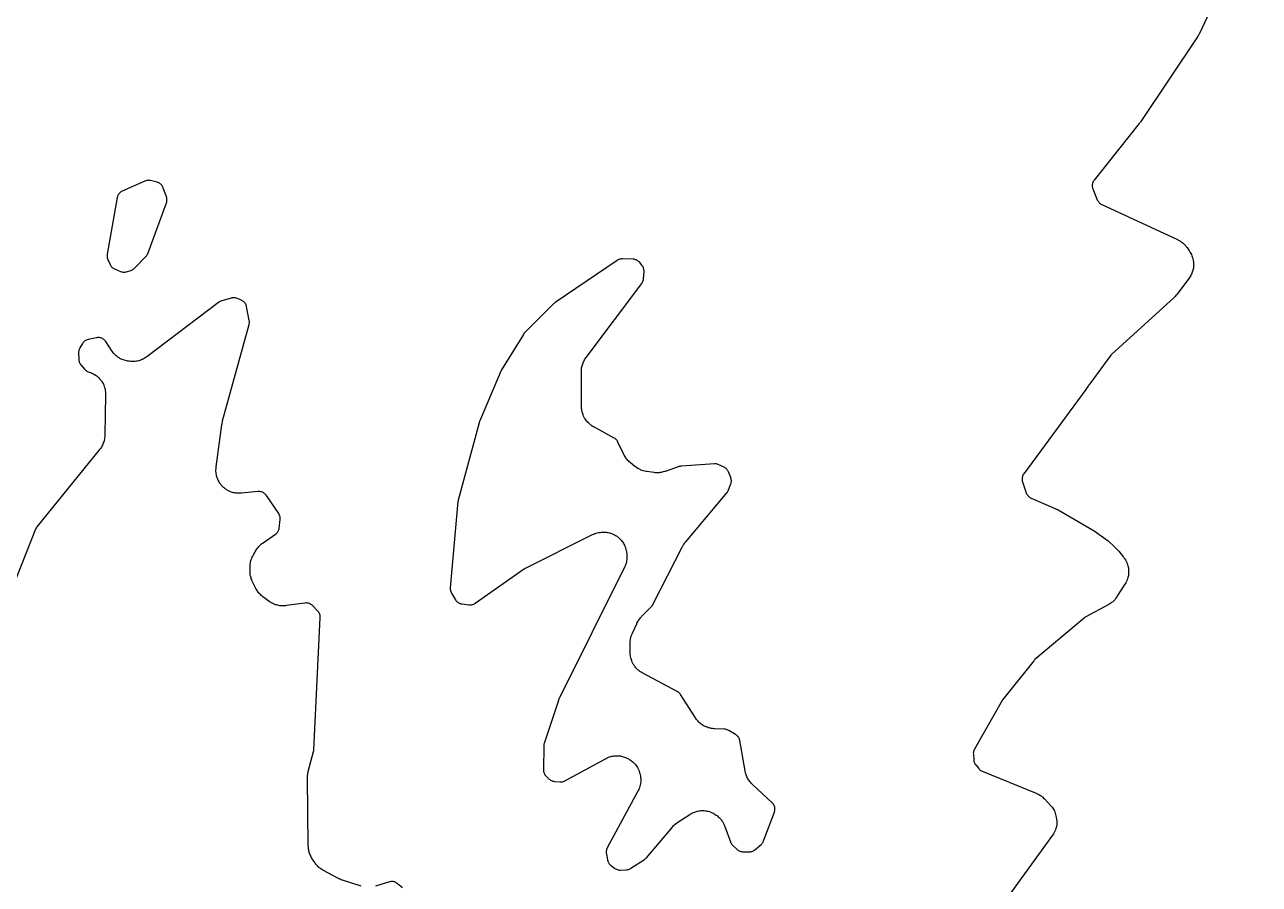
# Model space of a CAD drawing. Header units: millimetres. Extents: x 0 to 194, y 0 to 300.
# Drawn here: x 148.58 to 190.83, y 146.84 to 176.26 of the extents above; entities that cross this region are included whole.
import ezdxf

# ---------------------------------------------------------------- set-up
doc = ezdxf.new("R2010")
doc.units = ezdxf.units.MM
doc.layers.add('CUT', color=7, linetype='CONTINUOUS')

msp = doc.modelspace()

# ---------------------------------------------------------------- linework, layer by layer
at = {"layer": 'CUT'}
for points in [[(190.8309, 180.3255), (188.7804, 175.9592), (188.7729, 175.944), (188.7574, 175.9138), (188.7407, 175.8843), (188.7228, 175.8554), (188.7137, 175.8411), (186.772, 172.9411), (186.7614, 172.9259), (186.734, 172.8885), (186.7227, 172.8738), (185.1802, 170.9366), (185.1634, 170.9133), (185.1489, 170.8884), (185.1368, 170.8623), (185.1273, 170.8352), (185.1205, 170.8073), (185.1163, 170.7788), (185.1149, 170.7501), (185.1162, 170.7214), (185.1203, 170.6929), (185.1271, 170.665), (185.1365, 170.6378), (185.2854, 170.2674), (185.2972, 170.2417), (185.3113, 170.2172), (185.3277, 170.1942), (185.3462, 170.1728), (185.3666, 170.1532), (185.3888, 170.1357), (185.4125, 170.1203), (185.4375, 170.1072), (188.0266, 168.9061), (188.0477, 168.8956), (188.0893, 168.8736), (188.1296, 168.8495), (188.1589, 168.8298), (188.1965, 168.8016), (188.2236, 168.779), (188.258, 168.747), (188.2826, 168.7217), (188.3135, 168.6863), (188.3426, 168.6493), (188.3566, 168.6304), (188.4322, 168.523), (188.4451, 168.5037), (188.4698, 168.4644), (188.4925, 168.4238), (188.5079, 168.3927), (188.5263, 168.35), (188.5384, 168.3174), (188.5522, 168.2731), (188.5609, 168.2394), (188.5702, 168.1939), (188.576, 168.1549), (188.5804, 168.1111), (188.5821, 168.0772), (188.5823, 168.0355), (188.581, 168.0043), (188.5773, 167.9628), (188.5731, 167.9318), (188.5656, 167.8908), (188.5585, 167.8604), (188.5472, 167.8202), (188.5374, 167.7906), (188.5225, 167.7516), (188.5099, 167.723), (188.4914, 167.6856), (188.4763, 167.6583), (188.4544, 167.6228), (188.431, 167.5884), (188.4188, 167.5714), (188.0163, 167.0361), (188.0032, 167.0195), (187.9762, 166.9869), (187.9477, 166.9555), (187.9177, 166.9256), (187.9024, 166.911), (185.788, 164.9893), (185.7668, 164.968), (185.7479, 164.9448), (185.028, 163.9637), (185.0158, 163.9513), (184.998, 163.9315), (184.982, 163.9102), (184.8884, 163.7734), (182.7699, 160.8861), (182.7539, 160.8619), (182.7403, 160.8364), (182.7293, 160.8096), (182.7209, 160.7819), (182.7152, 160.7536), (182.7122, 160.7248), (182.712, 160.6958), (182.7147, 160.667), (182.7201, 160.6386), (182.7282, 160.6108), (182.857, 160.2371), (182.8686, 160.2084), (182.8831, 160.1811), (182.9003, 160.1554), (182.9201, 160.1316), (182.9422, 160.1099), (182.9664, 160.0907), (182.9925, 160.074), (183.0202, 160.0602), (183.942, 159.656), (185.1836, 158.9406), (185.6603, 158.5946), (185.674, 158.5815), (185.6996, 158.5568), (185.8281, 158.4331), (186.0246, 158.2439), (186.1872, 158.0351), (186.1999, 158.018), (186.2244, 157.9833), (186.2473, 157.9474), (186.2631, 157.9197), (186.2825, 157.8818), (186.2957, 157.8527), (186.3114, 157.8132), (186.3217, 157.783), (186.3336, 157.7421), (186.341, 157.7111), (186.349, 157.6693), (186.3535, 157.6378), (186.3575, 157.5954), (186.359, 157.5635), (186.359, 157.521), (186.3574, 157.4891), (186.3534, 157.4467), (186.3488, 157.4152), (186.3408, 157.3734), (186.3333, 157.3424), (186.3214, 157.3015), (186.311, 157.2714), (186.2952, 157.2319), (186.282, 157.2028), (186.2626, 157.165), (186.2414, 157.1281), (186.2304, 157.1099), (185.9605, 156.6874), (185.9476, 156.6684), (185.921, 156.6311), (185.8925, 156.5951), (185.8698, 156.5693), (185.8378, 156.5365), (185.8126, 156.5132), (185.7774, 156.4837), (185.75, 156.4631), (185.712, 156.4374), (185.6727, 156.4137), (185.6528, 156.4023), (184.8971, 155.997), (184.8705, 155.9809), (184.8457, 155.9621), (183.1541, 154.5378), (183.1324, 154.5177), (183.1129, 154.4956), (182.056, 153.1728), (182.0421, 153.1539), (182.0297, 153.134), (181.083, 151.4725), (181.07, 151.447), (181.0595, 151.4203), (181.0516, 151.3928), (181.0464, 151.3646), (181.0439, 151.3361), (181.0441, 151.3074), (181.0554, 151.103), (181.0581, 151.0757), (181.0634, 151.0488), (181.071, 151.0225), (181.0811, 150.9971), (181.0934, 150.9726), (181.1079, 150.9493), (181.1244, 150.9275), (181.2285, 150.8026), (181.2483, 150.781), (181.2701, 150.7615), (181.2938, 150.7442), (181.319, 150.7293), (181.3456, 150.7169), (183.192, 149.9631), (183.2103, 149.9551), (183.2465, 149.9384), (183.2819, 149.9201), (183.3078, 149.9053), (183.3415, 149.8839), (183.366, 149.8668), (183.3977, 149.8425), (183.4206, 149.8233), (183.45, 149.7964), (183.4782, 149.7681), (183.4919, 149.7537), (183.6949, 149.5313), (183.7093, 149.5148), (183.7373, 149.4809), (183.7636, 149.4458), (183.782, 149.4185), (183.8047, 149.3809), (183.8204, 149.352), (183.8337, 149.3241), (183.8776, 149.1415), (183.8821, 149.1207), (183.89, 149.0789), (183.896, 149.0367), (183.899, 149.005), (183.901, 148.9624), (183.901, 148.9305), (183.8989, 148.888), (183.8963, 148.8611), (183.8903, 148.8292), (183.88, 148.7865), (183.8707, 148.7549), (183.8563, 148.7134), (183.844, 148.6829), (183.8256, 148.643), (183.8103, 148.6139), (183.7882, 148.576), (183.7641, 148.5392), (183.7517, 148.5211), (181.8327, 145.8751)], [(160.0912, 146.7815), (159.4522, 146.9845), (159.4323, 146.9913), (159.393, 147.0058), (159.3544, 147.0222), (159.3166, 147.0403), (159.2979, 147.0499), (158.8044, 147.3157), (158.7851, 147.3267), (158.7471, 147.3496), (158.7103, 147.3744), (158.6836, 147.3944), (158.6494, 147.4227), (158.6249, 147.4451), (158.5936, 147.4767), (158.5714, 147.5014), (158.5434, 147.5359), (158.5172, 147.5717), (158.5045, 147.5899), (158.4209, 147.7167), (158.4096, 147.7348), (158.3877, 147.7715), (158.3677, 147.8093), (158.354, 147.8383), (158.3377, 147.8777), (158.3268, 147.9079), (158.3143, 147.9488), (158.3063, 147.9798), (158.2977, 148.0217), (158.2928, 148.0533), (158.2881, 148.0958), (158.2856, 148.1385), (158.2848, 148.1598), (158.2551, 150.475), (158.2553, 150.4954), (158.2566, 150.5361), (158.2598, 150.5767), (158.2635, 150.607), (158.2703, 150.6471), (158.279, 150.6869), (158.2837, 150.7067), (158.4643, 151.3884), (158.4707, 151.4193), (158.4739, 151.4508), (158.6923, 155.9757), (158.6924, 156.0036), (158.6898, 156.0313), (158.6847, 156.0587), (158.6771, 156.0855), (158.667, 156.1115), (158.6546, 156.1364), (158.6399, 156.1601), (158.6231, 156.1823), (158.6042, 156.2029), (158.4233, 156.3829), (158.4005, 156.4033), (158.3758, 156.4213), (158.3494, 156.4367), (158.3215, 156.4494), (158.2925, 156.4591), (158.2627, 156.4658), (158.2323, 156.4695), (158.2017, 156.47), (158.1712, 156.4674), (157.527, 156.3797), (157.5053, 156.3773), (157.4617, 156.3735), (157.4181, 156.3719), (157.3854, 156.3722), (157.3417, 156.3748), (157.3092, 156.3783), (157.266, 156.3851), (157.234, 156.3918), (157.1917, 156.4027), (157.1604, 156.4124), (157.1194, 156.4274), (157.0892, 156.4401), (157.0499, 156.4591), (157.0211, 156.4746), (156.9837, 156.4973), (156.9475, 156.5217), (156.9297, 156.5344), (156.7265, 156.6863), (156.7096, 156.6995), (156.6765, 156.7268), (156.6447, 156.7557), (156.622, 156.7784), (156.5931, 156.8102), (156.5726, 156.835), (156.5469, 156.8693), (156.5288, 156.896), (156.5065, 156.9326), (156.486, 156.9703), (156.4761, 156.9894), (156.3742, 157.1994), (156.3653, 157.2189), (156.3485, 157.2583), (156.3335, 157.2985), (156.3238, 157.3291), (156.3127, 157.3705), (156.3059, 157.4018), (156.2989, 157.4441), (156.2951, 157.476), (156.292, 157.5187), (156.2911, 157.5616), (156.2911, 157.583), (156.2947, 157.7291), (156.2959, 157.7524), (156.2995, 157.7991), (156.3055, 157.8455), (156.3118, 157.88), (156.3226, 157.9255), (156.3324, 157.9591), (156.3479, 158.0033), (156.3612, 158.0357), (156.3811, 158.078), (156.4033, 158.1192), (156.4149, 158.1395), (156.4975, 158.2759), (156.5104, 158.296), (156.5373, 158.3354), (156.5662, 158.3733), (156.5893, 158.4005), (156.6221, 158.4352), (156.648, 158.4598), (156.6842, 158.4908), (156.722, 158.5199), (156.7413, 158.5339), (157.1613, 158.8221), (157.1838, 158.8392), (157.2046, 158.8583), (157.2235, 158.8793), (157.2404, 158.9019), (157.255, 158.9261), (157.2673, 158.9515), (157.2772, 158.9779), (157.2846, 159.0052), (157.2893, 159.033), (157.3249, 159.3237), (157.327, 159.3545), (157.326, 159.3855), (157.3218, 159.4162), (157.3144, 159.4462), (157.304, 159.4754), (157.2907, 159.5033), (157.2745, 159.5297), (156.8483, 160.1514), (156.8308, 160.1745), (156.8111, 160.1958), (156.7895, 160.2151), (156.7661, 160.2322), (156.7412, 160.2469), (156.715, 160.2592), (156.6877, 160.2689), (156.6597, 160.276), (156.631, 160.2803), (156.6021, 160.2818), (156.5732, 160.2805), (155.9949, 160.227), (155.9725, 160.2254), (155.9277, 160.2235), (155.8828, 160.2239), (155.8492, 160.2258), (155.8046, 160.2306), (155.7713, 160.2359), (155.7274, 160.2451), (155.6949, 160.2537), (155.6521, 160.2672), (155.6206, 160.279), (155.5793, 160.2967), (155.5492, 160.3116), (155.5099, 160.3333), (155.4813, 160.3511), (155.4445, 160.3767), (155.4178, 160.3972), (155.3837, 160.4264), (155.3592, 160.4494), (155.3281, 160.4818), (155.3061, 160.5072), (155.2784, 160.5425), (155.259, 160.57), (155.2349, 160.6079), (155.2184, 160.6372), (155.1982, 160.6773), (155.1846, 160.7081), (155.1686, 160.75), (155.1582, 160.782), (155.1464, 160.8253), (155.1392, 160.8582), (155.1318, 160.9024), (155.1279, 160.9358), (155.1249, 160.9806), (155.1244, 161.0143), (155.1259, 161.0591), (155.1297, 161.1038), (155.1321, 161.1262), (155.3259, 162.5671), (155.3309, 162.5967), (155.3458, 162.6702), (155.3528, 162.6995), (156.2577, 166.0049), (156.2637, 166.0319), (156.2673, 166.0592), (156.2683, 166.0868), (156.2668, 166.1144), (156.2627, 166.1417), (156.1712, 166.6097), (156.1643, 166.6378), (156.1547, 166.665), (156.1426, 166.6912), (156.128, 166.7162), (156.1111, 166.7396), (156.092, 166.7612), (156.0708, 166.7809), (156.0479, 166.7985), (156.0235, 166.8139), (155.9976, 166.8268), (155.8504, 166.8915), (155.8216, 166.9025), (155.7918, 166.9104), (155.7614, 166.9152), (155.7306, 166.9169), (155.6998, 166.9154), (155.6694, 166.9108), (155.6395, 166.9031), (155.2964, 166.7951), (155.2643, 166.7829), (155.2339, 166.7672), (155.2054, 166.7482), (152.7575, 164.8962), (152.7388, 164.8828), (152.7008, 164.857), (152.6616, 164.8332), (152.6313, 164.8168), (152.5898, 164.7971), (152.558, 164.784), (152.5147, 164.7686), (152.4817, 164.7587), (152.4371, 164.7479), (152.4033, 164.7414), (152.3578, 164.7352), (152.3235, 164.7322), (152.2776, 164.7306), (152.2432, 164.7312), (152.1973, 164.7343), (152.1517, 164.7397), (152.129, 164.743), (152.0997, 164.748), (152.0771, 164.7525), (152.0321, 164.7626), (151.9877, 164.775), (151.955, 164.7859), (151.9121, 164.8028), (151.8806, 164.8171), (151.8397, 164.8382), (151.8099, 164.8557), (151.7713, 164.8809), (151.7434, 164.9013), (151.7076, 164.9303), (151.682, 164.9534), (151.6494, 164.986), (151.6262, 165.0116), (151.5971, 165.0474), (151.5699, 165.0845), (151.5567, 165.1035), (151.3518, 165.4155), (151.3342, 165.4395), (151.3143, 165.4617), (151.2923, 165.4819), (151.2684, 165.4997), (151.2429, 165.5151), (151.216, 165.5279), (151.1879, 165.5379), (151.159, 165.5451), (151.1295, 165.5494), (151.0997, 165.5508), (151.07, 165.5492), (151.0405, 165.5446), (150.7506, 165.4849), (150.7204, 165.477), (150.6912, 165.466), (150.6632, 165.4521), (150.6369, 165.4353), (150.6125, 165.4159), (150.5902, 165.394), (150.5703, 165.37), (150.553, 165.344), (150.466, 165.1971), (150.4528, 165.1722), (150.442, 165.1462), (150.4336, 165.1193), (150.4279, 165.0917), (150.4247, 165.0637), (150.4242, 165.0356), (150.4309, 164.8011), (150.4333, 164.7714), (150.4385, 164.7421), (150.4467, 164.7134), (150.4576, 164.6857), (150.4713, 164.6592), (150.4875, 164.6342), (150.5061, 164.611), (150.6379, 164.4619), (150.6578, 164.4414), (150.6796, 164.4229), (150.7031, 164.4065), (150.728, 164.3925), (150.7541, 164.3809), (150.7813, 164.3718), (150.788, 164.3699), (150.8295, 164.3561), (150.86, 164.3441), (150.9, 164.3263), (150.9292, 164.3115), (150.9672, 164.2898), (150.9949, 164.2723), (151.0306, 164.247), (151.0564, 164.2268), (151.0895, 164.1982), (151.1132, 164.1757), (151.1434, 164.144), (151.1649, 164.1192), (151.1918, 164.0847), (151.2107, 164.058), (151.2342, 164.0211), (151.2505, 163.9926), (151.2702, 163.9536), (151.2836, 163.9237), (151.2995, 163.8829), (151.31, 163.8519), (151.3218, 163.8098), (151.3292, 163.7778), (151.3369, 163.7348), (151.3412, 163.7023), (151.3447, 163.6587), (151.3461, 163.615), (151.3462, 163.5931), (151.3232, 162.22), (151.3223, 162.1987), (151.3196, 162.1562), (151.3148, 162.1138), (151.3098, 162.0822), (151.301, 162.0405), (151.293, 162.0095), (151.2803, 161.9688), (151.2694, 161.9387), (151.2529, 161.8994), (151.2392, 161.8705), (151.2191, 161.8329), (151.2027, 161.8055), (151.1791, 161.7699), (151.1539, 161.7356), (151.1408, 161.7187), (148.9975, 159.0723), (148.9795, 159.0476), (148.9641, 159.0212), (148.9515, 158.9934), (148.1427, 156.9402)], [(161.5035, 146.7254), (161.3415, 146.8651), (161.3176, 146.8836), (161.292, 146.8997), (161.2649, 146.9131), (161.2366, 146.9237), (161.2073, 146.9314), (161.1775, 146.9361), (161.1473, 146.9378), (161.1171, 146.9364), (161.0872, 146.9321), (161.0578, 146.9247), (160.5817, 146.7789)]]:
    msp.add_lwpolyline(points, dxfattribs=at)
for points in [[(151.4041, 168.2833), (151.4121, 168.2547), (151.4228, 168.2271), (151.4986, 168.057), (151.5112, 168.0319), (151.5261, 168.0081), (151.5432, 167.9858), (151.5623, 167.9652), (151.5832, 167.9464), (151.6058, 167.9297), (151.6298, 167.9152), (151.6551, 167.903), (151.861, 167.8154), (151.8891, 167.8051), (151.9181, 167.7976), (151.9477, 167.793), (151.9776, 167.7914), (152.0075, 167.7929), (152.0371, 167.7972), (152.0662, 167.8046), (152.2117, 167.849), (152.2406, 167.8596), (152.2684, 167.873), (152.2946, 167.8892), (152.319, 167.908), (152.3413, 167.9292), (152.7415, 168.3499), (152.7615, 168.3733), (152.7791, 168.3986), (152.7939, 168.4255), (152.8059, 168.4539), (153.4291, 170.1623), (153.4379, 170.1906), (153.4438, 170.2197), (153.4468, 170.2493), (153.4469, 170.2789), (153.4441, 170.3085), (153.4383, 170.3376), (153.4298, 170.366), (153.3187, 170.6769), (153.3075, 170.704), (153.2937, 170.7299), (153.2774, 170.7543), (153.2589, 170.777), (153.2382, 170.7978), (153.2155, 170.8165), (153.1912, 170.8329), (153.1654, 170.8468), (153.1383, 170.8581), (153.1103, 170.8667), (152.8884, 170.9232), (152.8605, 170.929), (152.8321, 170.932), (152.8036, 170.9323), (152.7752, 170.93), (152.7472, 170.9249), (152.7197, 170.9172), (152.6931, 170.9069), (151.9178, 170.5644), (151.8916, 170.5513), (151.8667, 170.5356), (151.8435, 170.5175), (151.8222, 170.4973), (151.8029, 170.4751), (151.786, 170.4511), (151.7714, 170.4255), (151.7594, 170.3987), (151.7501, 170.3708), (151.7436, 170.3421), (151.4014, 168.4013), (151.3977, 168.3718), (151.3969, 168.3422), (151.399, 168.3126)], [(163.1583, 156.8656), (163.17, 156.8365), (163.1847, 156.8087), (163.3202, 156.5821), (163.3369, 156.5571), (163.356, 156.5339), (163.3773, 156.5127), (163.4006, 156.4938), (163.4257, 156.4773), (163.4523, 156.4634), (163.4802, 156.4523), (163.5091, 156.4439), (163.5386, 156.4385), (163.7784, 156.4071), (163.8062, 156.4047), (163.8341, 156.405), (163.8619, 156.4078), (163.8893, 156.4132), (163.916, 156.4211), (163.9419, 156.4315), (163.9667, 156.4443), (163.9903, 156.4593), (165.6038, 157.5961), (165.6177, 157.6055), (165.6459, 157.6239), (165.6748, 157.6411), (165.7044, 157.6573), (165.7193, 157.6651), (167.9895, 158.8015), (168.01, 158.8111), (168.0515, 158.8293), (168.0939, 158.8454), (168.1262, 158.8559), (168.1699, 158.8676), (168.2142, 158.8772), (168.2365, 158.8814), (168.2558, 158.8845), (168.2775, 158.8875), (168.3209, 158.8925), (168.3646, 158.8953), (168.3974, 158.8958), (168.4411, 158.8944), (168.4738, 158.8917), (168.5172, 158.886), (168.5495, 158.8802), (168.5921, 158.8703), (168.6236, 158.8614), (168.6651, 158.8474), (168.6956, 158.8354), (168.7355, 158.8175), (168.7648, 158.8026), (168.8028, 158.7809), (168.8304, 158.7633), (168.8661, 158.738), (168.8919, 158.7177), (168.925, 158.6891), (168.9487, 158.6664), (168.9788, 158.6347), (169.0002, 158.6098), (169.0271, 158.5753), (169.046, 158.5485), (169.0694, 158.5116), (169.0856, 158.483), (169.1053, 158.444), (169.1186, 158.414), (169.1345, 158.3732), (169.1448, 158.3421), (169.1566, 158.3), (169.1663, 158.2573), (169.1707, 158.2359), (169.1768, 158.2018), (169.1803, 158.1781), (169.1861, 158.1307), (169.1895, 158.0831), (169.19, 158.0473), (169.1883, 157.9995), (169.1851, 157.9639), (169.1782, 157.9166), (169.1713, 157.8815), (169.1595, 157.8352), (169.1488, 157.8011), (169.1322, 157.7563), (169.1132, 157.7125), (169.1031, 157.6908), (166.8704, 153.2049), (166.8615, 153.1854), (166.8503, 153.1582), (166.8429, 153.138), (166.3573, 151.6656), (166.3493, 151.6365), (166.3442, 151.6067), (166.3422, 151.5766), (166.3288, 150.7684), (166.3299, 150.7374), (166.3342, 150.7066), (166.3417, 150.6764), (166.3522, 150.6472), (166.3657, 150.6192), (166.382, 150.5928), (166.401, 150.5682), (166.4224, 150.5457), (166.5268, 150.4467), (166.549, 150.4277), (166.5729, 150.4109), (166.5983, 150.3965), (166.625, 150.3846), (166.6527, 150.3755), (166.6812, 150.369), (166.7102, 150.3653), (166.9019, 150.3505), (166.9307, 150.3497), (166.9594, 150.3516), (166.9878, 150.3563), (167.0157, 150.3637), (167.0427, 150.3737), (167.0686, 150.3862), (168.4554, 151.1421), (168.4758, 151.1526), (168.5171, 151.1725), (168.5594, 151.1902), (168.5917, 151.2018), (168.6356, 151.2152), (168.6689, 151.2235), (168.7139, 151.2323), (168.7479, 151.2371), (168.7935, 151.2413), (168.8278, 151.2427), (168.8737, 151.2422), (168.908, 151.2401), (168.9535, 151.2349), (168.9874, 151.2293), (169.0322, 151.2196), (169.0653, 151.2106), (169.1089, 151.1963), (169.1409, 151.184), (169.1828, 151.1653), (169.2237, 151.1446), (169.2439, 151.1337), (169.2542, 151.1278), (169.2728, 151.1165), (169.3094, 151.0931), (169.3449, 151.068), (169.3705, 151.0479), (169.4033, 151.0194), (169.4269, 150.9969), (169.4569, 150.9654), (169.4781, 150.9408), (169.5049, 150.9066), (169.5237, 150.88), (169.5471, 150.8433), (169.5632, 150.815), (169.5829, 150.7763), (169.5963, 150.7466), (169.6121, 150.7061), (169.6225, 150.6753), (169.6344, 150.6335), (169.6443, 150.5912), (169.6487, 150.5699), (169.649, 150.5682), (169.6524, 150.5468), (169.6581, 150.5038), (169.6618, 150.4605), (169.6629, 150.428), (169.6624, 150.3847), (169.6604, 150.3522), (169.6557, 150.3091), (169.6506, 150.277), (169.6418, 150.2345), (169.6336, 150.203), (169.6207, 150.1616), (169.6096, 150.131), (169.5927, 150.0911), (169.574, 150.0519), (169.5642, 150.0326), (168.5146, 148.0875), (168.5018, 148.0606), (168.4917, 148.0327), (168.4845, 148.0038), (168.4801, 147.9744), (168.4786, 147.9447), (168.4801, 147.915), (168.4846, 147.8856), (168.5284, 147.6685), (168.5352, 147.6415), (168.5444, 147.6153), (168.556, 147.5901), (168.5699, 147.566), (168.586, 147.5433), (168.6041, 147.5222), (168.624, 147.5029), (168.6457, 147.4855), (168.7791, 147.3882), (168.8039, 147.3719), (168.8302, 147.3582), (168.8577, 147.3471), (168.8861, 147.3388), (168.9153, 147.3333), (168.9448, 147.3307), (168.9744, 147.3311), (169.1819, 147.3439), (169.2124, 147.3474), (169.2425, 147.354), (169.2717, 147.3636), (169.2998, 147.3762), (169.3264, 147.3916), (169.7935, 147.6942), (169.8177, 147.7116), (169.84, 147.7312), (169.8602, 147.753), (170.7431, 148.8045), (170.7579, 148.8212), (170.7882, 148.8539), (170.8202, 148.885), (170.8452, 148.9071), (170.8801, 148.935), (170.9163, 148.961), (170.9347, 148.9736), (171.3403, 149.2363), (171.3584, 149.2474), (171.3952, 149.2688), (171.4329, 149.2885), (171.4618, 149.3019), (171.5012, 149.3178), (171.5313, 149.3284), (171.572, 149.3406), (171.603, 149.3483), (171.6447, 149.3566), (171.6762, 149.3613), (171.7185, 149.3657), (171.7503, 149.3674), (171.7928, 149.3677), (171.8247, 149.3664), (171.8671, 149.3627), (171.8986, 149.3584), (171.9405, 149.3508), (171.9715, 149.3435), (172.0124, 149.3319), (172.0426, 149.3218), (172.0823, 149.3063), (172.1114, 149.2934), (172.1494, 149.2743), (172.1772, 149.2587), (172.2132, 149.2361), (172.2481, 149.2118), (172.2653, 149.1992), (172.2662, 149.1985), (172.2828, 149.1851), (172.3153, 149.1576), (172.3465, 149.1286), (172.3689, 149.1057), (172.3972, 149.0739), (172.4172, 149.049), (172.4424, 149.0146), (172.46, 148.988), (172.4818, 148.9513), (172.4969, 148.9232), (172.5151, 148.8846), (172.5315, 148.8453), (172.5392, 148.8254), (172.7286, 148.3023), (172.739, 148.2771), (172.7517, 148.253), (172.7665, 148.2301), (172.7833, 148.2087), (172.8021, 148.1888), (172.9504, 148.0453), (172.9742, 148.0246), (172.9999, 148.0065), (173.0275, 147.9913), (173.0564, 147.979), (173.0865, 147.9698), (173.1174, 147.9638), (173.1488, 147.9611), (173.3592, 147.9539), (173.3868, 147.9542), (173.4143, 147.9571), (173.4414, 147.9624), (173.4679, 147.9703), (173.4935, 147.9806), (173.5181, 147.9931), (173.5415, 148.0079), (173.5633, 148.0248), (173.7779, 148.2065), (173.8001, 148.2273), (173.8201, 148.2504), (173.8377, 148.2753), (173.8526, 148.3019), (173.8648, 148.3298), (174.2342, 149.3125), (174.2432, 149.3406), (174.2494, 149.3695), (174.2528, 149.3988), (174.2532, 149.4283), (174.2508, 149.4577), (174.2454, 149.4867), (174.2373, 149.5151), (174.2263, 149.5425), (174.2128, 149.5688), (174.1967, 149.5935), (174.1783, 149.6166), (174.1577, 149.6377), (173.4839, 150.2645), (173.469, 150.279), (173.4399, 150.3087), (173.4122, 150.3397), (173.3926, 150.3639), (173.3679, 150.3973), (173.3505, 150.4232), (173.329, 150.4588), (173.3141, 150.4861), (173.296, 150.5235), (173.2837, 150.5522), (173.269, 150.5911), (173.2594, 150.6207), (173.2485, 150.6609), (173.2394, 150.7014), (173.2353, 150.7218), (173.0515, 151.7655), (173.0451, 151.7937), (173.036, 151.8212), (173.0244, 151.8476), (173.0102, 151.8728), (172.9937, 151.8965), (172.975, 151.9186), (172.9542, 151.9387), (172.9317, 151.9567), (172.9074, 151.9725), (172.6711, 152.1107), (172.6453, 152.1241), (172.6183, 152.135), (172.5903, 152.1432), (172.5618, 152.1487), (172.5328, 152.1514), (172.1824, 152.1668), (172.161, 152.1682), (172.1182, 152.1721), (172.0757, 152.1781), (172.0441, 152.1841), (172.0024, 152.1941), (171.9715, 152.203), (171.9309, 152.217), (171.901, 152.2288), (171.8619, 152.2466), (171.8332, 152.2612), (171.796, 152.2826), (171.7689, 152.2999), (171.7339, 152.3248), (171.7085, 152.3446), (171.676, 152.3726), (171.6527, 152.3948), (171.623, 152.4258), (171.6019, 152.4501), (171.5753, 152.4838), (171.5504, 152.5187), (171.5383, 152.5365), (171.0237, 153.3354), (171.0058, 153.3602), (170.9856, 153.383), (170.9631, 153.4037), (170.9386, 153.422), (170.9124, 153.4377), (169.7278, 154.0683), (169.7085, 154.0792), (169.6705, 154.1019), (169.6336, 154.1265), (169.6069, 154.1462), (169.5726, 154.1743), (169.548, 154.1965), (169.5167, 154.2278), (169.4944, 154.2524), (169.4663, 154.2866), (169.4465, 154.3133), (169.4219, 154.3501), (169.4048, 154.3786), (169.3839, 154.4177), (169.3698, 154.4477), (169.3528, 154.4886), (169.3417, 154.5198), (169.3289, 154.5622), (169.3208, 154.5944), (169.3122, 154.6379), (169.3074, 154.6707), (169.3031, 154.7148), (169.301, 154.7591), (169.3005, 154.7812), (169.3011, 155.0911), (169.3018, 155.1151), (169.3044, 155.163), (169.3097, 155.2108), (169.3155, 155.2463), (169.3257, 155.2932), (169.3353, 155.3279), (169.3505, 155.3734), (169.3681, 155.4181), (169.3775, 155.4402), (169.524, 155.7603), (169.5326, 155.7781), (169.5505, 155.8132), (169.57, 155.8474), (169.5857, 155.8725), (169.6081, 155.9049), (169.626, 155.9285), (169.6512, 155.9588), (169.6776, 155.9881), (169.6912, 156.0024), (170.0239, 156.3388), (170.0443, 156.3618), (170.0624, 156.3867), (170.0778, 156.4134), (171.0905, 158.3976), (171.1027, 158.4201), (171.1285, 158.4642), (171.1568, 158.5068), (171.1874, 158.5477), (171.2033, 158.5677), (172.6153, 160.2463), (172.6312, 160.267), (172.6453, 160.2891), (172.6574, 160.3122), (172.6674, 160.3364), (172.745, 160.5483), (172.7533, 160.5746), (172.7591, 160.6016), (172.7624, 160.629), (172.7632, 160.6566), (172.7615, 160.6842), (172.7572, 160.7114), (172.7504, 160.7382), (172.7412, 160.7642), (172.6617, 160.96), (172.6502, 160.9851), (172.6363, 161.009), (172.6204, 161.0315), (172.6024, 161.0525), (172.5826, 161.0718), (172.5612, 161.0891), (172.5382, 161.1044), (172.5139, 161.1175), (172.3374, 161.2024), (172.3088, 161.2144), (172.2791, 161.2234), (172.2487, 161.2293), (172.2178, 161.2319), (172.1868, 161.2314), (171.0541, 161.1542), (171.0278, 161.1512), (171.0019, 161.1459), (170.9766, 161.1384), (170.4951, 160.9722), (170.4749, 160.9657), (170.4342, 160.9538), (170.393, 160.9438), (170.3618, 160.9377), (170.3199, 160.9317), (170.2883, 160.9286), (170.246, 160.9265), (170.2142, 160.9264), (170.1719, 160.9283), (170.1297, 160.9322), (170.1086, 160.9346), (169.8684, 160.9681), (169.8445, 160.9721), (169.797, 160.9814), (169.7501, 160.9932), (169.7154, 161.0039), (169.67, 161.0207), (169.6367, 161.0351), (169.5934, 161.0567), (169.5618, 161.0745), (169.521, 161.1006), (169.4817, 161.1289), (169.4625, 161.1435), (169.3159, 161.2614), (169.3005, 161.2743), (169.2703, 161.3009), (169.2414, 161.3288), (169.2206, 161.3506), (169.1943, 161.381), (169.1755, 161.4046), (169.152, 161.4372), (169.1355, 161.4624), (169.1149, 161.497), (169.096, 161.5324), (169.0869, 161.5503), (168.8822, 161.9777), (168.8672, 162.0051), (168.8495, 162.0309), (168.8292, 162.0547), (168.8065, 162.0762), (168.7817, 162.0952), (168.7551, 162.1116), (168.0561, 162.4921), (168.0372, 162.503), (168, 162.5257), (167.9639, 162.5501), (167.9378, 162.5698), (167.9042, 162.5976), (167.8801, 162.6197), (167.8494, 162.6506), (167.8275, 162.6749), (167.7999, 162.7087), (167.7805, 162.735), (167.7564, 162.7713), (167.7396, 162.7993), (167.7191, 162.8378), (167.7051, 162.8673), (167.6884, 162.9076), (167.6773, 162.9384), (167.6646, 162.9801), (167.6566, 163.0117), (167.6479, 163.0545), (167.643, 163.0868), (167.6385, 163.1302), (167.6362, 163.1737), (167.6355, 163.1955), (167.629, 164.3764), (167.6293, 164.3973), (167.631, 164.439), (167.6347, 164.4807), (167.6389, 164.5117), (167.6463, 164.5528), (167.6534, 164.5833), (167.6647, 164.6235), (167.6745, 164.6533), (167.6894, 164.6923), (167.702, 164.7209), (167.7205, 164.7584), (167.7357, 164.7858), (167.7576, 164.8214), (167.7811, 164.8559), (167.7933, 164.8729), (169.6962, 167.4035), (169.7123, 167.4271), (169.726, 167.4521), (169.7373, 167.4783), (169.746, 167.5055), (169.7522, 167.5333), (169.7556, 167.5616), (169.7739, 167.8071), (169.7746, 167.835), (169.7728, 167.8628), (169.7684, 167.8904), (169.7614, 167.9175), (169.752, 167.9438), (169.7401, 167.969), (169.726, 167.9931), (169.7096, 168.0158), (169.6279, 168.1187), (169.6089, 168.1405), (169.5878, 168.1603), (169.5649, 168.1781), (169.5403, 168.1935), (169.5145, 168.2065), (169.4874, 168.2169), (169.4596, 168.2247), (169.431, 168.2298), (169.4022, 168.232), (169.0342, 168.2433), (169.0029, 168.2426), (168.9718, 168.2387), (168.9413, 168.2316), (168.9118, 168.2213), (168.8834, 168.208), (168.8566, 168.1918), (166.7326, 166.7516), (166.71, 166.7347), (166.6891, 166.7157), (165.6877, 165.7171), (165.6642, 165.6909), (165.6441, 165.6621), (164.8952, 164.4468), (164.884, 164.427), (164.8743, 164.4064), (164.1528, 162.7018), (164.1454, 162.6826), (164.1363, 162.6561), (164.1303, 162.6365), (163.416, 159.9919), (163.4102, 159.9663), (163.4068, 159.9403), (163.1434, 156.9893), (163.1422, 156.958), (163.1444, 156.9267), (163.1498, 156.8958)]]:
    msp.add_lwpolyline(points, close=True, dxfattribs=at)

doc.saveas('drawing.dxf')
